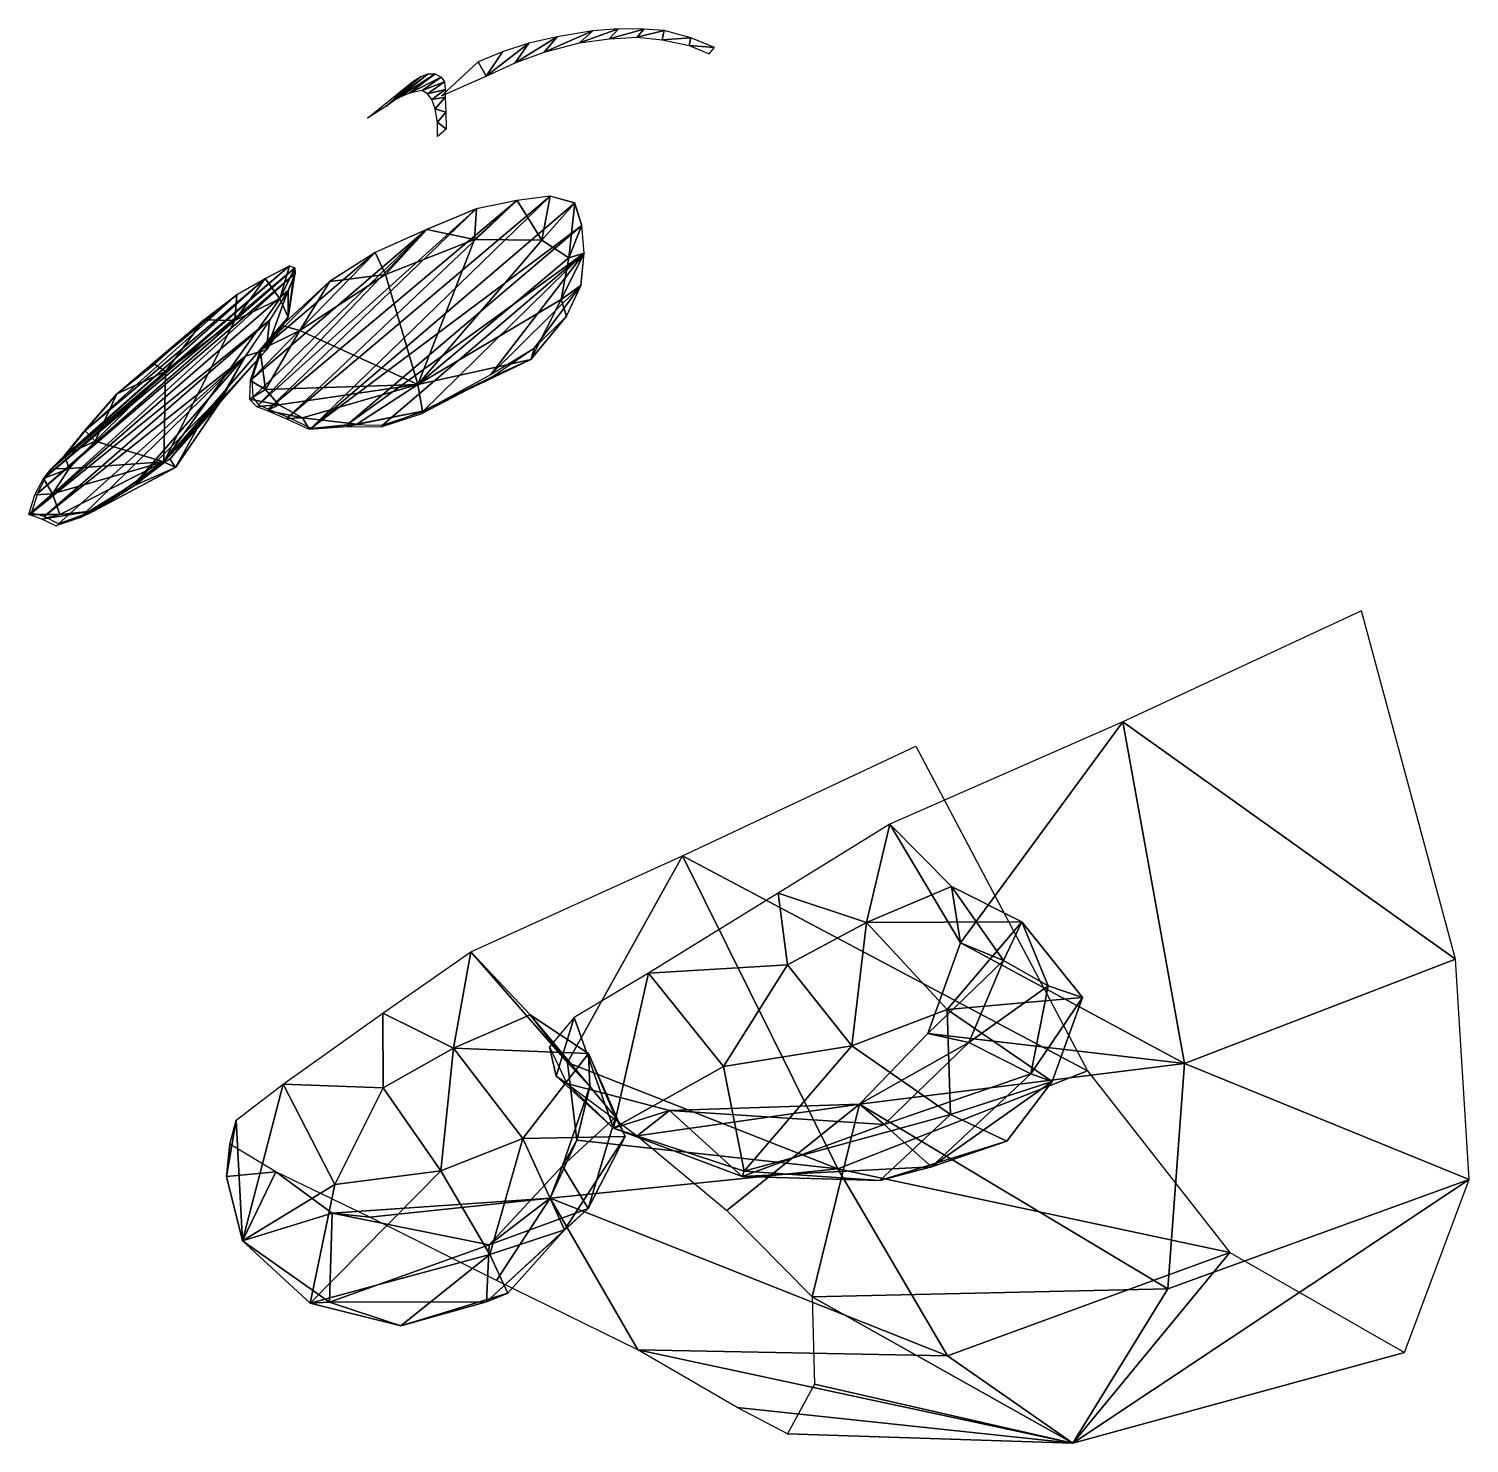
# Model space of a CAD drawing. Extents: x 25.6 to 60, y 87.5 to 136.1.
# Drawn here: x 25.63 to 40.23, y 121.72 to 136.05 of the extents above; entities that cross this region are included whole.
import ezdxf

# ---------------------------------------------------------------- set-up
doc = ezdxf.new("R2010")
doc.units = 0
for name, color, linetype in [('BLW_DEF', 250, 'CONTINUOUS'), ('eye_base_old', 250, 'CONTINUOUS'), ('eye_L_old', 250, 'CONTINUOUS'), ('eye_R_old', 250, 'CONTINUOUS'), ('head_back', 250, 'CONTINUOUS')]:
    doc.layers.add(name, color=color, linetype=linetype)

msp = doc.modelspace()

# ---------------------------------------------------------------- meshes
at = {"layer": 'BLW_DEF', "color": 250}
mesh = msp.add_polyface(dxfattribs=at)
corners = [(29.250862, 135.266131, 42.442955), (29.679637, 135.599404, 42.611366), (29.607752, 135.571088, 42.234997), (29.679637, 135.599404, 42.611366), (29.250862, 135.266131, 42.442955), (29.36637, 135.347552, 42.808555), (29.526257, 135.52003, 41.904388), (29.250862, 135.266131, 42.442955), (29.607752, 135.571088, 42.234997), (29.250862, 135.266131, 42.442955), (29.526257, 135.52003, 41.904388), (29.065157, 135.147705, 41.892629), (29.845026, 135.517901, 43.999082), (29.813563, 135.566214, 43.576943), (29.618676, 135.427954, 43.611228), (29.618676, 135.427954, 43.611228), (29.675499, 135.395294, 44.067825), (29.845026, 135.517901, 43.999082), (29.675499, 135.395294, 44.067825), (29.853696, 135.439849, 44.440912), (29.845026, 135.517901, 43.999082), (29.853696, 135.439849, 44.440912), (29.675499, 135.395294, 44.067825), (29.717472, 135.337772, 44.514136), (29.774463, 135.108394, 45.361841), (29.864449, 135.03731, 45.683937), (29.859908, 135.210307, 45.269994), (29.864449, 135.03731, 45.683937), (29.774463, 135.108394, 45.361841), (29.774036, 134.962648, 45.715823), (29.717472, 135.337772, 44.514136), (29.853063, 135.36102, 44.808793), (29.853696, 135.439849, 44.440912), (29.717472, 135.337772, 44.514136), (29.752992, 135.243383, 44.910997), (29.853063, 135.36102, 44.808793), (29.752992, 135.243383, 44.910997), (29.859908, 135.210307, 45.269994), (29.853063, 135.36102, 44.808793), (29.752992, 135.243383, 44.910997), (29.774463, 135.108394, 45.361841), (29.859908, 135.210307, 45.269994), (29.490325, 135.402831, 43.154475), (29.813563, 135.566214, 43.576943), (29.752258, 135.597692, 43.021174), (29.813563, 135.566214, 43.576943), (29.490325, 135.402831, 43.154475), (29.618676, 135.427954, 43.611228), (29.36637, 135.347552, 42.808555), (29.752258, 135.597692, 43.021174), (29.679637, 135.599404, 42.611366), (29.752258, 135.597692, 43.021174), (29.36637, 135.347552, 42.808555), (29.490325, 135.402831, 43.154475), (30.435849, 135.822903, 39.514778), (30.702269, 135.910375, 39.252116), (30.269608, 135.575921, 39.096473), (30.269608, 135.575921, 39.096473), (30.702269, 135.910375, 39.252116), (30.563638, 135.711628, 38.875645), (29.81696, 135.37632, 39.423029), (30.187899, 135.721228, 39.730957), (30.269608, 135.575921, 39.096473), (30.187899, 135.721228, 39.730957), (30.435849, 135.822903, 39.514778), (30.269608, 135.575921, 39.096473), (31.611223, 136.054983, 38.197296), (31.213138, 135.912813, 38.373571), (31.349194, 136.033183, 38.532543), (31.213138, 135.912813, 38.373571), (31.611223, 136.054983, 38.197296), (31.514509, 135.954517, 38.026853), (31.611223, 136.054983, 38.197296), (31.866703, 136.051982, 37.828376), (31.514509, 135.954517, 38.026853), (31.514509, 135.954517, 38.026853), (31.866703, 136.051982, 37.828376), (31.799114, 135.970777, 37.67614), (32.529736, 135.800627, 36.663613), (32.326925, 135.88457, 36.977248), (32.583481, 135.864138, 36.752176), (32.341994, 135.965083, 37.116581), (32.583481, 135.864138, 36.752176), (32.326925, 135.88457, 36.977248), (32.073602, 136.036262, 37.514535), (31.799114, 135.970777, 37.67614), (31.866703, 136.051982, 37.828376), (31.799114, 135.970777, 37.67614), (32.073602, 136.036262, 37.514535), (32.0529, 135.94276, 37.35602), (32.341994, 135.965083, 37.116581), (32.0529, 135.94276, 37.35602), (32.073602, 136.036262, 37.514535), (32.0529, 135.94276, 37.35602), (32.341994, 135.965083, 37.116581), (32.326925, 135.88457, 36.977248), (30.989327, 135.973871, 38.957522), (31.349194, 136.033183, 38.532543), (30.85515, 135.817859, 38.671155), (30.85515, 135.817859, 38.671155), (31.349194, 136.033183, 38.532543), (31.213138, 135.912813, 38.373571), (30.563638, 135.711628, 38.875645), (30.989327, 135.973871, 38.957522), (30.85515, 135.817859, 38.671155), (30.989327, 135.973871, 38.957522), (30.563638, 135.711628, 38.875645), (30.702269, 135.910375, 39.252116)]
mesh.append_faces([[corners[k] for k in face] for face in [(2, 1, 0), (5, 4, 3), (8, 7, 6), (11, 10, 9), (14, 13, 12), (17, 16, 15), (20, 19, 18), (23, 22, 21), (26, 25, 24), (29, 28, 27), (32, 31, 30), (35, 34, 33), (38, 37, 36), (41, 40, 39), (44, 43, 42), (47, 46, 45), (50, 49, 48), (53, 52, 51), (56, 55, 54), (59, 58, 57), (62, 61, 60), (65, 64, 63), (68, 67, 66), (71, 70, 69), (74, 73, 72), (77, 76, 75), (80, 79, 78), (83, 82, 81), (86, 85, 84), (89, 88, 87), (92, 91, 90), (95, 94, 93), (98, 97, 96), (101, 100, 99), (104, 103, 102), (107, 106, 105)]], dxfattribs={"color": 250})
at = {"layer": 'eye_base_old', "color": 250}
mesh = msp.add_polyface(dxfattribs=at)
corners = [(28.328131, 133.630809, 44.24374), (28.273989, 133.652327, 43.583449), (28.177767, 133.317952, 43.663823), (28.273989, 133.652327, 43.583449), (28.029596, 133.523833, 43.026604), (28.177767, 133.317952, 43.663823), (27.74162, 133.360646, 42.503336), (27.407671, 133.104178, 42.148429), (27.720296, 133.098904, 42.700545), (27.002116, 131.665631, 44.235848), (28.177767, 133.317952, 43.663823), (27.720296, 133.098904, 42.700545), (27.002116, 131.665631, 44.235848), (27.720296, 133.098904, 42.700545), (27.019775, 132.581802, 42.130688), (27.720296, 133.098904, 42.700545), (27.407671, 133.104178, 42.148429), (27.019775, 132.581802, 42.130688), (27.407671, 133.104178, 42.148429), (26.908819, 132.655371, 41.979892), (27.019775, 132.581802, 42.130688), (26.908819, 132.655371, 41.979892), (26.525859, 132.354227, 42.12937), (27.019775, 132.581802, 42.130688), (26.525859, 132.354227, 42.12937), (26.19997, 131.981553, 42.399473), (26.30579, 131.874021, 42.511876), (27.002116, 131.665631, 44.235848), (27.019775, 132.581802, 42.130688), (26.30579, 131.874021, 42.511876), (27.019775, 132.581802, 42.130688), (26.525859, 132.354227, 42.12937), (26.30579, 131.874021, 42.511876), (26.19997, 131.981553, 42.399473), (25.99577, 131.730868, 42.671215), (26.30579, 131.874021, 42.511876), (27.002116, 131.665631, 44.235848), (26.30579, 131.874021, 42.511876), (26.041206, 131.596841, 43.127765), (26.30579, 131.874021, 42.511876), (25.99577, 131.730868, 42.671215), (26.041206, 131.596841, 43.127765), (25.99577, 131.730868, 42.671215), (25.859688, 131.594008, 42.990811), (26.041206, 131.596841, 43.127765), (25.859688, 131.594008, 42.990811), (25.782654, 131.497419, 43.292758), (26.041206, 131.596841, 43.127765), (25.782654, 131.497419, 43.292758), (25.695847, 131.33111, 43.75234), (25.872458, 131.339343, 43.795953), (27.002116, 131.665631, 44.235848), (26.041206, 131.596841, 43.127765), (25.872458, 131.339343, 43.795953), (26.041206, 131.596841, 43.127765), (25.782654, 131.497419, 43.292758), (25.872458, 131.339343, 43.795953), (25.695847, 131.33111, 43.75234), (25.633474, 131.131653, 44.255855), (25.872458, 131.339343, 43.795953), (25.633474, 131.131653, 44.255855), (25.764394, 131.084676, 44.742813), (25.946652, 131.132328, 44.65957), (27.002116, 131.665631, 44.235848), (25.872458, 131.339343, 43.795953), (25.946652, 131.132328, 44.65957), (25.872458, 131.339343, 43.795953), (25.633474, 131.131653, 44.255855), (25.946652, 131.132328, 44.65957), (25.90607, 131.015485, 45.157007), (26.149165, 131.099317, 45.529875), (26.296803, 131.168202, 45.341618), (25.764394, 131.084676, 44.742813), (25.90607, 131.015485, 45.157007), (26.296803, 131.168202, 45.341618), (25.764394, 131.084676, 44.742813), (26.296803, 131.168202, 45.341618), (25.946652, 131.132328, 44.65957), (26.296803, 131.168202, 45.341618), (27.002116, 131.665631, 44.235848), (25.946652, 131.132328, 44.65957), (26.149165, 131.099317, 45.529875), (26.705036, 131.42535, 46.027306), (26.296803, 131.168202, 45.341618), (27.002116, 131.665631, 44.235848), (26.296803, 131.168202, 45.341618), (27.12141, 131.60704, 46.127958), (26.296803, 131.168202, 45.341618), (26.705036, 131.42535, 46.027306), (27.12141, 131.60704, 46.127958), (26.705036, 131.42535, 46.027306), (27.062099, 131.696545, 46.292073), (27.12141, 131.60704, 46.127958), (27.062099, 131.696545, 46.292073), (27.339026, 132.002669, 46.49024), (27.12141, 131.60704, 46.127958), (27.599883, 132.35064, 46.397545), (27.827032, 132.736391, 46.147496), (27.56368, 132.257392, 46.077973), (27.002116, 131.665631, 44.235848), (27.12141, 131.60704, 46.127958), (27.56368, 132.257392, 46.077973), (27.002116, 131.665631, 44.235848), (27.56368, 132.257392, 46.077973), (28.042022, 132.801526, 45.549246), (28.07206, 133.099638, 45.770681), (28.262008, 133.406126, 45.381079), (28.042022, 132.801526, 45.549246), (28.329499, 133.572171, 44.846331), (28.328131, 133.630809, 44.24374), (28.262499, 133.13141, 44.750398), (27.002116, 131.665631, 44.235848), (28.042022, 132.801526, 45.549246), (28.262499, 133.13141, 44.750398), (28.328131, 133.630809, 44.24374), (28.177767, 133.317952, 43.663823), (28.262499, 133.13141, 44.750398), (28.177767, 133.317952, 43.663823), (27.002116, 131.665631, 44.235848), (28.262499, 133.13141, 44.750398), (27.56368, 132.257392, 46.077973), (27.12141, 131.60704, 46.127958), (27.339026, 132.002669, 46.49024), (27.599883, 132.35064, 46.397545), (27.56368, 132.257392, 46.077973), (27.339026, 132.002669, 46.49024), (27.827032, 132.736391, 46.147496), (28.07206, 133.099638, 45.770681), (28.042022, 132.801526, 45.549246), (27.56368, 132.257392, 46.077973), (27.827032, 132.736391, 46.147496), (28.042022, 132.801526, 45.549246), (28.262499, 133.13141, 44.750398), (28.042022, 132.801526, 45.549246), (28.262008, 133.406126, 45.381079), (28.329499, 133.572171, 44.846331), (28.262499, 133.13141, 44.750398), (28.262008, 133.406126, 45.381079), (27.720296, 133.098904, 42.700545), (28.177767, 133.317952, 43.663823), (28.029596, 133.523833, 43.026604), (27.74162, 133.360646, 42.503336), (27.720296, 133.098904, 42.700545), (28.029596, 133.523833, 43.026604), (30.151897, 133.91826, 37.178979), (30.170374, 134.228994, 37.353989), (30.58156, 134.316049, 36.841421), (30.151897, 133.91826, 37.178979), (29.665827, 134.02139, 37.651727), (30.170374, 134.228994, 37.353989), (29.250064, 133.564087, 37.675391), (28.684537, 133.492457, 37.954036), (29.145372, 133.78751, 37.892133), (29.250064, 133.564087, 37.675391), (30.151897, 133.91826, 37.178979), (29.574936, 132.447994, 35.784358), (28.378853, 132.995081, 37.666236), (29.250064, 133.564087, 37.675391), (29.574936, 132.447994, 35.784358), (28.378853, 132.995081, 37.666236), (28.684537, 133.492457, 37.954036), (29.250064, 133.564087, 37.675391), (28.378853, 132.995081, 37.666236), (28.199435, 133.047832, 37.740329), (28.684537, 133.492457, 37.954036), (28.378853, 132.995081, 37.666236), (27.978984, 132.796104, 37.355979), (28.199435, 133.047832, 37.740329), (28.032008, 132.398943, 36.841402), (27.87635, 132.49132, 36.892711), (27.978984, 132.796104, 37.355979), (28.032008, 132.398943, 36.841402), (28.378853, 132.995081, 37.666236), (29.574936, 132.447994, 35.784358), (28.032008, 132.398943, 36.841402), (27.978984, 132.796104, 37.355979), (28.378853, 132.995081, 37.666236), (28.032008, 132.398943, 36.841402), (27.869586, 132.300673, 36.515893), (27.87635, 132.49132, 36.892711), (28.166647, 132.243162, 36.145876), (28.032008, 132.398943, 36.841402), (29.574936, 132.447994, 35.784358), (28.166647, 132.243162, 36.145876), (27.869586, 132.300673, 36.515893), (28.032008, 132.398943, 36.841402), (28.166647, 132.243162, 36.145876), (27.940107, 132.226638, 36.156816), (27.869586, 132.300673, 36.515893), (28.166647, 132.243162, 36.145876), (28.04792, 132.186258, 35.851559), (27.940107, 132.226638, 36.156816), (28.4089, 132.110645, 35.46396), (28.238324, 132.104246, 35.400527), (28.04792, 132.186258, 35.851559), (28.4089, 132.110645, 35.46396), (28.166647, 132.243162, 36.145876), (29.574936, 132.447994, 35.784358), (28.4089, 132.110645, 35.46396), (28.04792, 132.186258, 35.851559), (28.166647, 132.243162, 36.145876), (28.4089, 132.110645, 35.46396), (28.475035, 131.995737, 34.921576), (28.238324, 132.104246, 35.400527), (28.958671, 132.048246, 34.765352), (28.855549, 132.024659, 34.588638), (28.475035, 131.995737, 34.921576), (28.958671, 132.048246, 34.765352), (28.4089, 132.110645, 35.46396), (29.574936, 132.447994, 35.784358), (28.958671, 132.048246, 34.765352), (28.475035, 131.995737, 34.921576), (28.4089, 132.110645, 35.46396), (29.625137, 132.180307, 34.408331), (29.609955, 132.151701, 34.161483), (29.205917, 132.018928, 34.317297), (29.625137, 132.180307, 34.408331), (29.205917, 132.018928, 34.317297), (28.855549, 132.024659, 34.588638), (28.958671, 132.048246, 34.765352), (29.625137, 132.180307, 34.408331), (28.855549, 132.024659, 34.588638), (28.958671, 132.048246, 34.765352), (29.574936, 132.447994, 35.784358), (29.625137, 132.180307, 34.408331), (29.625137, 132.180307, 34.408331), (30.330598, 132.527839, 34.117652), (29.609955, 132.151701, 34.161483), (30.723243, 132.702313, 34.296254), (29.625137, 132.180307, 34.408331), (29.574936, 132.447994, 35.784358), (30.723243, 132.702313, 34.296254), (30.330598, 132.527839, 34.117652), (29.625137, 132.180307, 34.408331), (30.723243, 132.702313, 34.296254), (30.760068, 132.821052, 34.14457), (30.330598, 132.527839, 34.117652), (30.723243, 132.702313, 34.296254), (31.084279, 133.141554, 34.18741), (30.760068, 132.821052, 34.14457), (31.030156, 133.311505, 34.690904), (31.263106, 133.781259, 34.860293), (31.232175, 133.455175, 34.465784), (31.030156, 133.311505, 34.690904), (30.723243, 132.702313, 34.296254), (29.574936, 132.447994, 35.784358), (31.107824, 133.733799, 35.478356), (31.030156, 133.311505, 34.690904), (29.574936, 132.447994, 35.784358), (31.107824, 133.733799, 35.478356), (31.166867, 134.289458, 35.838872), (31.239973, 134.062961, 35.364362), (30.83265, 133.912962, 36.307675), (30.58156, 134.316049, 36.841421), (30.918854, 134.359562, 36.340525), (30.83265, 133.912962, 36.307675), (31.107824, 133.733799, 35.478356), (29.574936, 132.447994, 35.784358), (30.83265, 133.912962, 36.307675), (30.151897, 133.91826, 37.178979), (30.58156, 134.316049, 36.841421), (30.83265, 133.912962, 36.307675), (29.574936, 132.447994, 35.784358), (30.151897, 133.91826, 37.178979), (31.084279, 133.141554, 34.18741), (30.723243, 132.702313, 34.296254), (31.030156, 133.311505, 34.690904), (31.084279, 133.141554, 34.18741), (31.030156, 133.311505, 34.690904), (31.232175, 133.455175, 34.465784), (31.107824, 133.733799, 35.478356), (31.239973, 134.062961, 35.364362), (31.263106, 133.781259, 34.860293), (31.107824, 133.733799, 35.478356), (31.263106, 133.781259, 34.860293), (31.030156, 133.311505, 34.690904), (31.166867, 134.289458, 35.838872), (31.107824, 133.733799, 35.478356), (30.83265, 133.912962, 36.307675), (31.166867, 134.289458, 35.838872), (30.83265, 133.912962, 36.307675), (30.918854, 134.359562, 36.340525), (29.665827, 134.02139, 37.651727), (30.151897, 133.91826, 37.178979), (29.250064, 133.564087, 37.675391), (29.665827, 134.02139, 37.651727), (29.250064, 133.564087, 37.675391), (29.145372, 133.78751, 37.892133)]
mesh.append_faces([[corners[k] for k in face] for face in [(2, 1, 0), (5, 4, 3), (8, 7, 6), (11, 10, 9), (14, 13, 12), (17, 16, 15), (20, 19, 18), (23, 22, 21), (26, 25, 24), (29, 28, 27), (32, 31, 30), (35, 34, 33), (38, 37, 36), (41, 40, 39), (44, 43, 42), (47, 46, 45), (50, 49, 48), (53, 52, 51), (56, 55, 54), (59, 58, 57), (62, 61, 60), (65, 64, 63), (68, 67, 66), (71, 70, 69), (74, 73, 72), (77, 76, 75), (80, 79, 78), (83, 82, 81), (86, 85, 84), (89, 88, 87), (92, 91, 90), (95, 94, 93), (98, 97, 96), (101, 100, 99), (104, 103, 102), (107, 106, 105), (110, 109, 108), (113, 112, 111), (116, 115, 114), (119, 118, 117), (122, 121, 120), (125, 124, 123), (128, 127, 126), (131, 130, 129), (134, 133, 132), (137, 136, 135), (140, 139, 138), (143, 142, 141), (146, 145, 144), (149, 148, 147), (152, 151, 150), (155, 154, 153), (158, 157, 156), (161, 160, 159), (164, 163, 162), (167, 166, 165), (170, 169, 168), (173, 172, 171), (176, 175, 174), (179, 178, 177), (182, 181, 180), (185, 184, 183), (188, 187, 186), (191, 190, 189), (194, 193, 192), (197, 196, 195), (200, 199, 198), (203, 202, 201), (206, 205, 204), (209, 208, 207), (212, 211, 210), (215, 214, 213), (218, 217, 216), (221, 220, 219), (224, 223, 222), (227, 226, 225), (230, 229, 228), (233, 232, 231), (236, 235, 234), (239, 238, 237), (242, 241, 240), (245, 244, 243), (248, 247, 246), (251, 250, 249), (254, 253, 252), (257, 256, 255), (260, 259, 258), (263, 262, 261), (266, 265, 264), (269, 268, 267), (272, 271, 270), (275, 274, 273), (278, 277, 276), (281, 280, 279), (284, 283, 282), (287, 286, 285)]], dxfattribs={"color": 250})
at = {"layer": 'eye_L_old', "color": 250}
mesh = msp.add_polyface(dxfattribs=at)
corners = [(26.534893, 132.360043, 42.140844), (26.214767, 131.9912, 42.410117), (27.743957, 133.36146, 42.495518), (27.743957, 133.36146, 42.495518), (26.214767, 131.9912, 42.410117), (28.031807, 133.524919, 43.018772), (28.031807, 133.524919, 43.018772), (26.214767, 131.9912, 42.410117), (26.023259, 131.748646, 42.694976), (25.660543, 131.14386, 44.250114), (28.264387, 133.406849, 45.373265), (28.331878, 133.572894, 44.838518), (28.330509, 133.631532, 44.235926), (25.807634, 131.513262, 43.286403), (25.724724, 131.346415, 43.752474), (28.331878, 133.572894, 44.838518), (28.330509, 133.631532, 44.235926), (25.724724, 131.346415, 43.752474), (25.660543, 131.14386, 44.250114), (28.331878, 133.572894, 44.838518), (25.724724, 131.346415, 43.752474), (25.807634, 131.513262, 43.286403), (28.330509, 133.631532, 44.235926), (28.2762, 133.653412, 43.575617), (28.031807, 133.524919, 43.018772), (26.023259, 131.748646, 42.694976), (25.884898, 131.610309, 42.991809), (25.884898, 131.610309, 42.991809), (25.807634, 131.513262, 43.286403), (28.2762, 133.653412, 43.575617), (28.031807, 133.524919, 43.018772), (25.884898, 131.610309, 42.991809), (28.2762, 133.653412, 43.575617), (27.829411, 132.737114, 46.139682), (25.934813, 131.03781, 45.136971), (26.186018, 131.12697, 45.499264), (28.264387, 133.406849, 45.373265), (25.660543, 131.14386, 44.250114), (28.074438, 133.100361, 45.762867), (25.934813, 131.03781, 45.136971), (27.829411, 132.737114, 46.139682), (25.788727, 131.110028, 44.720246), (25.788727, 131.110028, 44.720246), (27.829411, 132.737114, 46.139682), (28.074438, 133.100361, 45.762867), (25.660543, 131.14386, 44.250114), (25.788727, 131.110028, 44.720246), (28.074438, 133.100361, 45.762867), (27.409966, 133.105082, 42.140606), (26.908819, 132.655371, 41.979892), (26.534893, 132.360043, 42.140844), (27.743957, 133.36146, 42.495518), (27.409966, 133.105082, 42.140606), (26.534893, 132.360043, 42.140844), (27.064478, 131.697269, 46.28426), (27.341404, 132.003392, 46.482427), (27.602262, 132.351363, 46.389731), (26.713831, 131.45374, 45.992209), (27.064478, 131.697269, 46.28426), (27.602262, 132.351363, 46.389731), (26.713831, 131.45374, 45.992209), (27.602262, 132.351363, 46.389731), (27.829411, 132.737114, 46.139682), (26.186018, 131.12697, 45.499264), (26.713831, 131.45374, 45.992209), (27.829411, 132.737114, 46.139682)]
mesh.append_faces([[corners[k] for k in face] for face in [(2, 1, 0), (5, 4, 3), (8, 7, 6), (11, 10, 9), (14, 13, 12), (17, 16, 15), (20, 19, 18), (23, 22, 21), (26, 25, 24), (29, 28, 27), (32, 31, 30), (35, 34, 33), (38, 37, 36), (41, 40, 39), (44, 43, 42), (47, 46, 45), (50, 49, 48), (53, 52, 51), (56, 55, 54), (59, 58, 57), (62, 61, 60), (65, 64, 63)]], dxfattribs={"color": 250})
at = {"layer": 'eye_R_old', "color": 250}
mesh = msp.add_polyface(dxfattribs=at)
corners = [(29.142952, 133.786877, 37.899943), (27.894048, 132.501848, 36.893827), (27.992544, 132.803297, 37.352588), (29.663281, 134.02103, 37.659523), (27.894048, 132.501848, 36.893827), (29.142952, 133.786877, 37.899943), (27.904675, 132.320761, 36.514687), (27.894048, 132.501848, 36.893827), (29.663281, 134.02103, 37.659523), (30.916476, 134.358839, 36.348339), (31.164488, 134.288735, 35.846686), (28.493749, 132.005403, 34.943279), (28.261631, 132.117857, 35.418956), (28.06437, 132.199507, 35.87322), (30.579182, 134.315326, 36.849235), (28.261631, 132.117857, 35.418956), (30.579182, 134.315326, 36.849235), (30.916476, 134.358839, 36.348339), (28.261631, 132.117857, 35.418956), (30.916476, 134.358839, 36.348339), (28.493749, 132.005403, 34.943279), (30.167828, 134.228633, 37.361785), (30.579182, 134.315326, 36.849235), (28.06437, 132.199507, 35.87322), (27.960792, 132.241563, 36.17268), (27.904675, 132.320761, 36.514687), (29.663281, 134.02103, 37.659523), (30.167828, 134.228633, 37.361785), (28.06437, 132.199507, 35.87322), (27.960792, 132.241563, 36.17268), (30.167828, 134.228633, 37.361785), (27.960792, 132.241563, 36.17268), (29.663281, 134.02103, 37.659523), (29.622266, 132.171891, 34.211489), (29.217603, 132.036066, 34.353294), (31.260727, 133.780535, 34.868107), (31.237595, 134.062238, 35.372176), (28.493749, 132.005403, 34.943279), (31.164488, 134.288735, 35.846686), (28.862013, 132.044577, 34.624771), (31.260727, 133.780535, 34.868107), (29.217603, 132.036066, 34.353294), (31.237595, 134.062238, 35.372176), (31.260727, 133.780535, 34.868107), (28.862013, 132.044577, 34.624771), (31.237595, 134.062238, 35.372176), (28.862013, 132.044577, 34.624771), (28.493749, 132.005403, 34.943279), (27.992544, 132.803297, 37.352588), (28.199435, 133.047832, 37.740329), (28.682075, 133.491915, 37.961841), (27.992544, 132.803297, 37.352588), (28.682075, 133.491915, 37.961841), (29.142952, 133.786877, 37.899943), (30.757689, 132.820329, 34.152384), (30.317056, 132.549437, 34.155931), (31.229796, 133.454452, 34.473598), (31.0819, 133.140831, 34.195224), (30.757689, 132.820329, 34.152384), (31.229796, 133.454452, 34.473598), (31.260727, 133.780535, 34.868107), (31.229796, 133.454452, 34.473598), (30.317056, 132.549437, 34.155931), (29.622266, 132.171891, 34.211489), (31.260727, 133.780535, 34.868107), (30.317056, 132.549437, 34.155931)]
mesh.append_faces([[corners[k] for k in face] for face in [(2, 1, 0), (5, 4, 3), (8, 7, 6), (11, 10, 9), (14, 13, 12), (17, 16, 15), (20, 19, 18), (23, 22, 21), (26, 25, 24), (29, 28, 27), (32, 31, 30), (35, 34, 33), (38, 37, 36), (41, 40, 39), (44, 43, 42), (47, 46, 45), (50, 49, 48), (53, 52, 51), (56, 55, 54), (59, 58, 57), (62, 61, 60), (65, 64, 63)]], dxfattribs={"color": 250})
at = {"layer": 'head_back', "color": 250}
mesh = msp.add_polyface(dxfattribs=at)
corners = [(33.832417, 124.499065, 47.351442), (34.945114, 122.60277, 45.201855), (37.805784, 123.651654, 46.517574), (36.364287, 125.490451, 48.60435), (33.832417, 124.499065, 47.351442), (37.805784, 123.651654, 46.517574), (34.945114, 122.60277, 45.201855), (33.832417, 124.499065, 47.351442), (30.916678, 124.199402, 45.75387), (31.805146, 122.662031, 43.411419), (34.945114, 122.60277, 45.201855), (30.916678, 124.199402, 45.75387), (30.112031, 126.698617, 47.754598), (31.093335, 125.577547, 47.466196), (32.257613, 127.671626, 48.885692), (32.257613, 127.671626, 48.885692), (31.093335, 125.577547, 47.466196), (33.832417, 124.499065, 47.351442), (32.257613, 127.671626, 48.885692), (33.832417, 124.499065, 47.351442), (36.364287, 125.490451, 48.60435), (34.623935, 128.782752, 49.806191), (32.257613, 127.671626, 48.885692), (36.364287, 125.490451, 48.60435), (30.916678, 124.199402, 45.75387), (33.832417, 124.499065, 47.351442), (31.187658, 124.788856, 46.65185), (33.832417, 124.499065, 47.351442), (31.093335, 125.577547, 47.466196), (31.187658, 124.788856, 46.65185), (33.324461, 121.813477, 40.594918), (36.21423, 121.71714, 41.465709), (32.81407, 122.079632, 41.87678), (30.306127, 123.62855, 48.288307), (28.484856, 123.135464, 47.202249), (29.405085, 122.905349, 48.281087), (29.936695, 125.721609, 47.497235), (30.112031, 126.698617, 47.754598), (29.220544, 126.075779, 46.987638), (29.091, 124.009729, 44.405343), (30.916678, 124.199402, 45.75387), (28.70819, 124.049504, 45.582098), (28.70819, 124.049504, 45.582098), (30.916678, 124.199402, 45.75387), (30.299528, 123.729402, 47.092707), (30.299528, 123.729402, 47.092707), (30.916678, 124.199402, 45.75387), (31.042164, 124.528099, 47.59945), (31.678201, 124.82695, 48.756594), (31.062155, 123.880757, 49.036915), (31.301412, 124.097622, 48.305101), (30.299528, 123.729402, 47.092707), (31.042164, 124.528099, 47.59945), (31.301412, 124.097622, 48.305101), (31.301412, 124.097622, 48.305101), (31.062155, 123.880757, 49.036915), (30.272877, 123.148796, 47.945714), (30.299528, 123.729402, 47.092707), (31.301412, 124.097622, 48.305101), (30.272877, 123.148796, 47.945714), (31.301412, 124.097622, 48.305101), (31.042164, 124.528099, 47.59945), (31.579247, 125.020607, 48.290532), (31.678201, 124.82695, 48.756594), (31.301412, 124.097622, 48.305101), (31.579247, 125.020607, 48.290532), (30.112031, 126.698617, 47.754598), (29.936695, 125.721609, 47.497235), (30.713318, 126.059763, 47.922054), (30.112031, 126.698617, 47.754598), (30.713318, 126.059763, 47.922054), (31.093335, 125.577547, 47.466196), (29.936695, 125.721609, 47.497235), (29.220544, 126.075779, 46.987638), (29.224759, 125.319802, 47.081387), (28.484856, 123.135464, 47.202249), (27.797796, 123.76797, 45.895939), (28.680801, 123.148075, 46.87185), (27.797796, 123.76797, 45.895939), (28.70819, 124.049504, 45.582098), (28.680801, 123.148075, 46.87185), (28.70819, 124.049504, 45.582098), (30.299528, 123.729402, 47.092707), (28.680801, 123.148075, 46.87185), (30.299528, 123.729402, 47.092707), (30.272877, 123.148796, 47.945714), (28.680801, 123.148075, 46.87185), (28.680801, 123.148075, 46.87185), (30.272877, 123.148796, 47.945714), (29.405085, 122.905349, 48.281087), (28.484856, 123.135464, 47.202249), (28.680801, 123.148075, 46.87185), (29.405085, 122.905349, 48.281087), (31.042164, 124.528099, 47.59945), (30.916678, 124.199402, 45.75387), (31.187658, 124.788856, 46.65185), (29.091, 124.009729, 44.405343), (28.70819, 124.049504, 45.582098), (28.136577, 124.468004, 44.597442), (27.669307, 124.748252, 45.010875), (28.136577, 124.468004, 44.597442), (27.636299, 124.420869, 45.14661), (28.136577, 124.468004, 44.597442), (28.70819, 124.049504, 45.582098), (27.797796, 123.76797, 45.895939), (27.636299, 124.420869, 45.14661), (28.136577, 124.468004, 44.597442), (27.797796, 123.76797, 45.895939), (27.669307, 124.748252, 45.010875), (27.636299, 124.420869, 45.14661), (27.733403, 124.991047, 45.386048), (27.733403, 124.991047, 45.386048), (27.636299, 124.420869, 45.14661), (27.797796, 123.76797, 45.895939), (28.2098, 125.355961, 46.063844), (27.733403, 124.991047, 45.386048), (27.797796, 123.76797, 45.895939), (31.805146, 122.662031, 43.411419), (30.916678, 124.199402, 45.75387), (30.371906, 123.366139, 44.065554), (30.916678, 124.199402, 45.75387), (29.091, 124.009729, 44.405343), (30.371906, 123.366139, 44.065554), (29.405085, 122.905349, 48.281087), (30.272877, 123.148796, 47.945714), (30.488177, 123.239388, 49.01416), (30.272877, 123.148796, 47.945714), (31.062155, 123.880757, 49.036915), (30.488177, 123.239388, 49.01416), (31.062155, 123.880757, 49.036915), (30.306127, 123.62855, 48.288307), (30.488177, 123.239388, 49.01416), (30.306127, 123.62855, 48.288307), (29.405085, 122.905349, 48.281087), (30.488177, 123.239388, 49.01416), (31.579247, 125.020607, 48.290532), (31.042164, 124.528099, 47.59945), (31.320314, 125.333885, 47.894824), (31.093335, 125.577547, 47.466196), (30.713318, 126.059763, 47.922054), (31.320314, 125.333885, 47.894824), (31.678201, 124.82695, 48.756594), (31.579247, 125.020607, 48.290532), (31.306386, 125.666744, 48.278089), (30.713318, 126.059763, 47.922054), (29.936695, 125.721609, 47.497235), (31.306386, 125.666744, 48.278089), (31.306386, 125.666744, 48.278089), (31.579247, 125.020607, 48.290532), (31.320314, 125.333885, 47.894824), (30.713318, 126.059763, 47.922054), (31.306386, 125.666744, 48.278089), (31.320314, 125.333885, 47.894824), (28.484856, 123.135464, 47.202249), (30.306127, 123.62855, 48.288307), (29.810409, 124.479555, 47.307082), (29.936695, 125.721609, 47.497235), (29.224759, 125.319802, 47.081387), (29.810409, 124.479555, 47.307082), (30.306127, 123.62855, 48.288307), (31.062155, 123.880757, 49.036915), (30.639466, 124.805267, 47.837486), (31.062155, 123.880757, 49.036915), (31.678201, 124.82695, 48.756594), (30.639466, 124.805267, 47.837486), (30.639466, 124.805267, 47.837486), (31.678201, 124.82695, 48.756594), (31.306386, 125.666744, 48.278089), (29.936695, 125.721609, 47.497235), (30.639466, 124.805267, 47.837486), (31.306386, 125.666744, 48.278089), (30.639466, 124.805267, 47.837486), (29.936695, 125.721609, 47.497235), (29.810409, 124.479555, 47.307082), (30.306127, 123.62855, 48.288307), (30.639466, 124.805267, 47.837486), (29.810409, 124.479555, 47.307082), (28.484856, 123.135464, 47.202249), (29.810409, 124.479555, 47.307082), (28.736238, 124.338696, 46.556306), (29.810409, 124.479555, 47.307082), (29.224759, 125.319802, 47.081387), (28.736238, 124.338696, 46.556306), (29.224759, 125.319802, 47.081387), (28.2098, 125.355961, 46.063844), (28.736238, 124.338696, 46.556306), (27.797796, 123.76797, 45.895939), (28.484856, 123.135464, 47.202249), (28.736238, 124.338696, 46.556306), (28.2098, 125.355961, 46.063844), (27.797796, 123.76797, 45.895939), (28.736238, 124.338696, 46.556306), (31.320314, 125.333885, 47.894824), (31.042164, 124.528099, 47.59945), (31.187658, 124.788856, 46.65185), (31.093335, 125.577547, 47.466196), (31.320314, 125.333885, 47.894824), (31.187658, 124.788856, 46.65185), (31.805146, 122.662031, 43.411419), (32.81407, 122.079632, 41.87678), (36.21423, 121.71714, 41.465709), (34.945114, 122.60277, 45.201855), (31.805146, 122.662031, 43.411419), (36.21423, 121.71714, 41.465709), (36.21423, 121.71714, 41.465709), (39.576924, 122.635445, 42.574397), (37.805784, 123.651654, 46.517574), (34.945114, 122.60277, 45.201855), (36.21423, 121.71714, 41.465709), (37.805784, 123.651654, 46.517574), (29.224759, 125.319802, 47.081387), (29.220544, 126.075779, 46.987638), (28.2098, 125.355961, 46.063844), (40.231934, 124.389417, 38.547883), (37.178991, 123.282064, 37.863762), (37.344959, 125.567186, 35.813048), (40.231934, 124.389417, 38.547883), (37.344959, 125.567186, 35.813048), (40.092658, 126.624202, 36.35698), (34.052044, 125.152828, 35.454469), (37.344959, 125.567186, 35.813048), (37.178991, 123.282064, 37.863762), (34.052044, 125.152828, 35.454469), (37.178991, 123.282064, 37.863762), (33.574588, 123.200096, 37.598959), (36.721075, 129.02891, 34.223611), (35.075129, 126.788361, 34.386351), (34.361057, 127.990693, 33.796919), (37.344959, 125.567186, 35.813048), (35.075129, 126.788361, 34.386351), (36.721075, 129.02891, 34.223611), (40.092658, 126.624202, 36.35698), (37.344959, 125.567186, 35.813048), (36.721075, 129.02891, 34.223611), (40.092658, 126.624202, 36.35698), (36.721075, 129.02891, 34.223611), (39.14118, 130.156391, 34.967437), (34.743714, 125.870209, 34.970517), (37.344959, 125.567186, 35.813048), (34.052044, 125.152828, 35.454469), (34.743714, 125.870209, 34.970517), (35.075129, 126.788361, 34.386351), (37.344959, 125.567186, 35.813048), (33.595054, 122.31712, 39.311316), (36.21423, 121.71714, 41.465709), (33.324461, 121.813477, 40.594918), (34.258313, 124.381156, 32.338657), (32.88473, 124.473411, 32.749049), (34.974683, 125.0482, 32.952509), (33.22746, 127.294233, 33.825269), (34.361057, 127.990693, 33.796919), (34.122946, 126.994597, 33.745768), (32.127961, 125.089414, 34.348449), (34.052044, 125.152828, 35.454469), (31.797784, 124.832829, 35.513792), (34.303021, 124.946815, 33.941583), (34.052044, 125.152828, 35.454469), (32.127961, 125.089414, 34.348449), (35.159953, 125.780268, 34.072873), (34.052044, 125.152828, 35.454469), (34.303021, 124.946815, 33.941583), (35.787733, 125.461857, 33.567928), (36.004442, 125.383645, 32.801935), (36.313397, 126.236456, 33.530381), (35.787733, 125.461857, 33.567928), (35.159953, 125.780268, 34.072873), (34.303021, 124.946815, 33.941583), (34.782173, 124.520018, 33.13307), (36.004442, 125.383645, 32.801935), (35.787733, 125.461857, 33.567928), (34.782173, 124.520018, 33.13307), (35.787733, 125.461857, 33.567928), (34.303021, 124.946815, 33.941583), (35.963514, 126.353809, 33.888599), (35.159953, 125.780268, 34.072873), (35.787733, 125.461857, 33.567928), (35.963514, 126.353809, 33.888599), (35.787733, 125.461857, 33.567928), (36.313397, 126.236456, 33.530381), (34.986422, 127.359161, 33.885282), (34.122946, 126.994597, 33.745768), (34.361057, 127.990693, 33.796919), (35.075129, 126.788361, 34.386351), (34.986422, 127.359161, 33.885282), (34.361057, 127.990693, 33.796919), (33.321488, 126.565567, 33.623993), (33.22746, 127.294233, 33.825269), (34.122946, 126.994597, 33.745768), (32.864383, 124.420251, 33.12915), (31.558714, 124.911619, 33.541651), (32.88473, 124.473411, 32.749049), (32.864383, 124.420251, 33.12915), (32.127961, 125.089414, 34.348449), (31.558714, 124.911619, 33.541651), (32.864383, 124.420251, 33.12915), (34.303021, 124.946815, 33.941583), (32.127961, 125.089414, 34.348449), (32.864383, 124.420251, 33.12915), (34.782173, 124.520018, 33.13307), (34.303021, 124.946815, 33.941583), (34.258313, 124.381156, 32.338657), (34.782173, 124.520018, 33.13307), (32.864383, 124.420251, 33.12915), (34.258313, 124.381156, 32.338657), (32.864383, 124.420251, 33.12915), (32.88473, 124.473411, 32.749049), (34.743714, 125.870209, 34.970517), (34.052044, 125.152828, 35.454469), (35.159953, 125.780268, 34.072873), (31.086749, 125.365115, 34.906388), (32.127961, 125.089414, 34.348449), (31.797784, 124.832829, 35.513792), (30.976701, 125.436644, 34.173681), (31.086749, 125.365115, 34.906388), (30.912355, 125.734422, 34.357748), (31.558714, 124.911619, 33.541651), (32.127961, 125.089414, 34.348449), (31.086749, 125.365115, 34.906388), (31.558714, 124.911619, 33.541651), (31.086749, 125.365115, 34.906388), (30.976701, 125.436644, 34.173681), (31.160659, 126.033233, 34.127814), (30.976701, 125.436644, 34.173681), (30.912355, 125.734422, 34.357748), (31.558714, 124.911619, 33.541651), (30.976701, 125.436644, 34.173681), (31.160659, 126.033233, 34.127814), (31.558714, 124.911619, 33.541651), (31.160659, 126.033233, 34.127814), (31.912933, 126.482038, 33.899379), (32.708186, 124.076573, 36.391079), (34.052044, 125.152828, 35.454469), (33.574588, 123.200096, 37.598959), (32.708186, 124.076573, 36.391079), (31.797784, 124.832829, 35.513792), (34.052044, 125.152828, 35.454469), (35.547312, 124.777808, 32.395342), (34.782173, 124.520018, 33.13307), (34.258313, 124.381156, 32.338657), (35.547312, 124.777808, 32.395342), (36.004442, 125.383645, 32.801935), (34.782173, 124.520018, 33.13307), (35.547312, 124.777808, 32.395342), (34.974683, 125.0482, 32.952509), (36.004442, 125.383645, 32.801935), (35.547312, 124.777808, 32.395342), (34.258313, 124.381156, 32.338657), (34.974683, 125.0482, 32.952509), (35.513353, 126.608936, 34.12106), (35.159953, 125.780268, 34.072873), (35.963514, 126.353809, 33.888599), (35.513353, 126.608936, 34.12106), (34.986422, 127.359161, 33.885282), (35.075129, 126.788361, 34.386351), (35.696629, 127.001763, 33.856526), (35.963514, 126.353809, 33.888599), (36.313397, 126.236456, 33.530381), (35.696629, 127.001763, 33.856526), (34.122946, 126.994597, 33.745768), (34.986422, 127.359161, 33.885282), (35.513353, 126.608936, 34.12106), (35.963514, 126.353809, 33.888599), (35.696629, 127.001763, 33.856526), (35.513353, 126.608936, 34.12106), (35.696629, 127.001763, 33.856526), (34.986422, 127.359161, 33.885282), (33.976353, 125.746367, 33.622321), (34.974683, 125.0482, 32.952509), (32.88473, 124.473411, 32.749049), (33.976353, 125.746367, 33.622321), (33.321488, 126.565567, 33.623993), (34.122946, 126.994597, 33.745768), (34.94245, 126.113751, 33.702563), (36.004442, 125.383645, 32.801935), (34.974683, 125.0482, 32.952509), (34.94245, 126.113751, 33.702563), (36.313397, 126.236456, 33.530381), (36.004442, 125.383645, 32.801935), (35.696629, 127.001763, 33.856526), (36.313397, 126.236456, 33.530381), (34.94245, 126.113751, 33.702563), (35.696629, 127.001763, 33.856526), (34.94245, 126.113751, 33.702563), (34.122946, 126.994597, 33.745768), (33.976353, 125.746367, 33.622321), (34.122946, 126.994597, 33.745768), (34.94245, 126.113751, 33.702563), (33.976353, 125.746367, 33.622321), (34.94245, 126.113751, 33.702563), (34.974683, 125.0482, 32.952509), (32.675099, 125.536455, 33.617494), (33.976353, 125.746367, 33.622321), (32.88473, 124.473411, 32.749049), (32.675099, 125.536455, 33.617494), (33.321488, 126.565567, 33.623993), (33.976353, 125.746367, 33.622321), (32.675099, 125.536455, 33.617494), (31.912933, 126.482038, 33.899379), (33.321488, 126.565567, 33.623993), (32.675099, 125.536455, 33.617494), (32.88473, 124.473411, 32.749049), (31.558714, 124.911619, 33.541651), (32.675099, 125.536455, 33.617494), (31.558714, 124.911619, 33.541651), (31.912933, 126.482038, 33.899379), (34.743714, 125.870209, 34.970517), (35.159953, 125.780268, 34.072873), (35.513353, 126.608936, 34.12106), (34.743714, 125.870209, 34.970517), (35.513353, 126.608936, 34.12106), (35.075129, 126.788361, 34.386351), (36.21423, 121.71714, 41.465709), (33.595054, 122.31712, 39.311316), (33.574588, 123.200096, 37.598959), (36.21423, 121.71714, 41.465709), (33.574588, 123.200096, 37.598959), (37.178991, 123.282064, 37.863762), (40.231934, 124.389417, 38.547883), (39.576924, 122.635445, 42.574397), (36.21423, 121.71714, 41.465709), (40.231934, 124.389417, 38.547883), (36.21423, 121.71714, 41.465709), (37.178991, 123.282064, 37.863762), (31.912933, 126.482038, 33.899379), (33.22746, 127.294233, 33.825269), (33.321488, 126.565567, 33.623993)]
mesh.append_faces([[corners[k] for k in face] for face in [(2, 1, 0), (5, 4, 3), (8, 7, 6), (11, 10, 9), (14, 13, 12), (17, 16, 15), (20, 19, 18), (23, 22, 21), (26, 25, 24), (29, 28, 27), (32, 31, 30), (35, 34, 33), (38, 37, 36), (41, 40, 39), (44, 43, 42), (47, 46, 45), (50, 49, 48), (53, 52, 51), (56, 55, 54), (59, 58, 57), (62, 61, 60), (65, 64, 63), (68, 67, 66), (71, 70, 69), (74, 73, 72), (77, 76, 75), (80, 79, 78), (83, 82, 81), (86, 85, 84), (89, 88, 87), (92, 91, 90), (95, 94, 93), (98, 97, 96), (101, 100, 99), (104, 103, 102), (107, 106, 105), (110, 109, 108), (113, 112, 111), (116, 115, 114), (119, 118, 117), (122, 121, 120), (125, 124, 123), (128, 127, 126), (131, 130, 129), (134, 133, 132), (137, 136, 135), (140, 139, 138), (143, 142, 141), (146, 145, 144), (149, 148, 147), (152, 151, 150), (155, 154, 153), (158, 157, 156), (161, 160, 159), (164, 163, 162), (167, 166, 165), (170, 169, 168), (173, 172, 171), (176, 175, 174), (179, 178, 177), (182, 181, 180), (185, 184, 183), (188, 187, 186), (191, 190, 189), (194, 193, 192), (197, 196, 195), (200, 199, 198), (203, 202, 201), (206, 205, 204), (209, 208, 207), (212, 211, 210), (215, 214, 213), (218, 217, 216), (221, 220, 219), (224, 223, 222), (227, 226, 225), (230, 229, 228), (233, 232, 231), (236, 235, 234), (239, 238, 237), (242, 241, 240), (245, 244, 243), (248, 247, 246), (251, 250, 249), (254, 253, 252), (257, 256, 255), (260, 259, 258), (263, 262, 261), (266, 265, 264), (269, 268, 267), (272, 271, 270), (275, 274, 273), (278, 277, 276), (281, 280, 279), (284, 283, 282), (287, 286, 285), (290, 289, 288), (293, 292, 291), (296, 295, 294), (299, 298, 297), (302, 301, 300), (305, 304, 303), (308, 307, 306), (311, 310, 309), (314, 313, 312), (317, 316, 315), (320, 319, 318), (323, 322, 321), (326, 325, 324), (329, 328, 327), (332, 331, 330), (335, 334, 333), (338, 337, 336), (341, 340, 339), (344, 343, 342), (347, 346, 345), (350, 349, 348), (353, 352, 351), (356, 355, 354), (359, 358, 357), (362, 361, 360), (365, 364, 363), (368, 367, 366), (371, 370, 369), (374, 373, 372), (377, 376, 375), (380, 379, 378), (383, 382, 381), (386, 385, 384), (389, 388, 387), (392, 391, 390), (395, 394, 393), (398, 397, 396), (401, 400, 399), (404, 403, 402), (407, 406, 405), (410, 409, 408), (413, 412, 411), (416, 415, 414), (419, 418, 417), (422, 421, 420), (425, 424, 423)]], dxfattribs={"color": 250})

doc.saveas('drawing.dxf')
